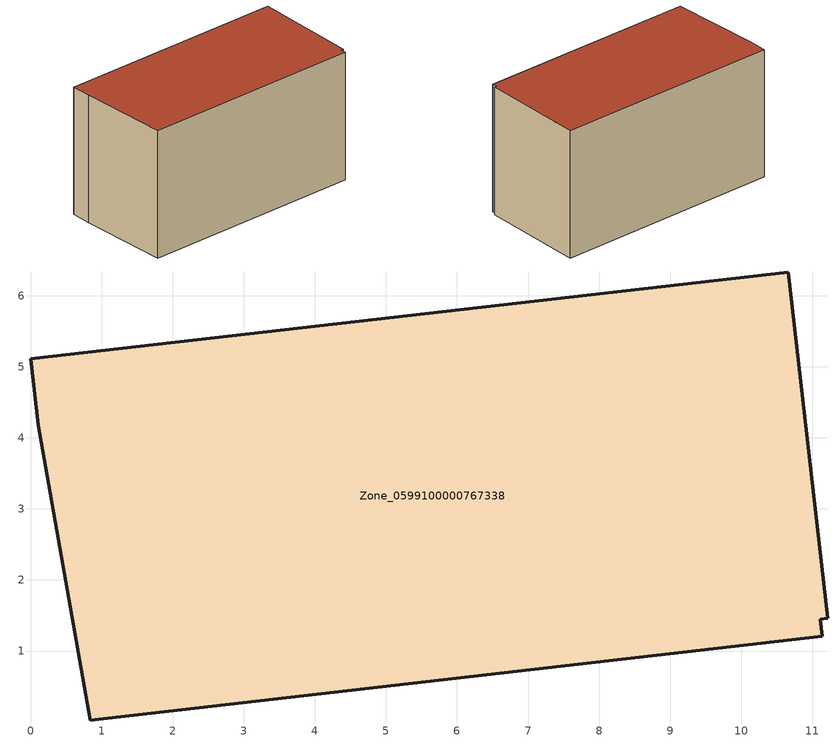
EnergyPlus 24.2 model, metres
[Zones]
Zone_0599100000767338
 floor ground (C_G): 0.11,4.18 0,5.12 10.66,6.33 11.22,1.46 11.11,1.45 11.14,1.21 0.84,0.03 z0
 wall outside (C_F): 11.14,1.21 11.11,1.45 11.22,1.46 10.66,6.33 0,5.12 0.11,4.18 0.84,0.03 11.14,1.21 z0:6.15
 roof outside (C_R): 11.22,1.46 10.66,6.33 0,5.12 0.11,4.18 0.84,0.03 11.14,1.21 11.11,1.45 z6.15
[BUILDING]
Pand.0599100000767338: North Axis=0; Terrain=City; Loads Convergence Tolerance Value=0.04; Temperature Convergence Tolerance Value=0.4; Solar Distribution=FullExterior; Maximum Number of Warmup Days=25; Minimum Number of Warmup Days=1
[Site:Location]
Rotterdam.The.Hague.AP_ZH_NLD Design_Conditions: Latitude=51.96; Longitude=4.45; Time Zone=1; Elevation=-4.5
[SITE:GROUNDTEMPERATURE:BUILDINGSURFACE]
18, 18, 18, 18, 18, 18, 18, 18, 18, 18, 18, 18
[MATERIAL] Thermal Absorptance=0.9; Solar Absorptance=0.7; Visible Absorptance=0.7
Name | Roughness | Thickness | Conductivity | Density | Specific Heat
G.TC.2006-2014 | MediumSmooth | 0.15 | 0.06 | 540 | 1210
F.TC.2006-2014 | Rough | 0.3 | 0.12 | 1920 | 840
R.TC.2006-2014 | MediumRough | 0.2 | 0.08 | 1500 | 1000
[CONSTRUCTION]
C_G: G.TC.2006-2014
C_F: F.TC.2006-2014
C_R: R.TC.2006-2014
[ZONE]
Zone_0599100000767338: Type=1; Multiplier=1; Ceiling Height=Autocalculate; Volume=Autocalculate; Floor Area=autocalculate; Part of Total Floor Area=Yes
[ZONEINFILTRATION:DESIGNFLOWRATE]
Infil_Zone_0599100000767338: Zone or ZoneList or Space or SpaceList=Zone_0599100000767338; Schedule=AlwaysOn; Design Flow Rate Calculation Method=Flow/Area; Flow Rate per Floor Area=0.0015; Constant Term Coefficient=1; Temperature Term Coefficient=0; Velocity Term Coefficient=0; Velocity Squared Term Coefficient=0
[HVACTEMPLATE:ZONE:IDEALLOADSAIRSYSTEM]
Zone_0599100000767338: Maximum Heating Supply Air Temperature=50; Minimum Cooling Supply Air Temperature=13; Maximum Heating Supply Air Humidity Ratio=0.0156; Minimum Cooling Supply Air Humidity Ratio=0.0077; Heating Limit=NoLimit; Cooling Limit=NoLimit; Dehumidification Control Type=ConstantSensibleHeatRatio; Cooling Sensible Heat Ratio=0.7; Dehumidification Setpoint=60; Humidification Control Type=None; Humidification Setpoint=30; Outdoor Air Method=None; Outdoor Air Flow Rate per Person=0.00944; Outdoor Air Flow Rate per Zone Floor Area=0; Outdoor Air Flow Rate per Zone=0; Demand Controlled Ventilation Type=None; Outdoor Air Economizer Type=NoEconomizer; Heat Recovery Type=None; Sensible Heat Recovery Effectiveness=0.7; Latent Heat Recovery Effectiveness=0.65
[ZONECONTROL:THERMOSTAT]
ThermostatControl_Zone_0599100000767338: Zone or ZoneList=Zone_0599100000767338; Control Type Schedule=DualSetpointControlType; Control 1=Thermostat_Zone_0599100000767338; Temperature Difference Between Cutout And Setpoint=0
[THERMOSTATSETPOINT:DUALSETPOINT]
Thermostat_Zone_0599100000767338: Heating Setpoint Temperature Schedule=HeatingSetpoint_Zone_0599100000767338; Cooling Setpoint Temperature Schedule=CoolingSetpoint_Zone_0599100000767338
[SCHEDULE:COMPACT]
HeatingSetpoint_Zone_0599100000767338: Through: 12/31, For: AllDays, Until: 24:00, 21
CoolingSetpoint_Zone_0599100000767338: Through: 12/31, For: AllDays, Until: 24:00, 24
DualSetpointControlType: Through: 12/31, For: AllDays, Until: 24:00, 4
AlwaysOn: Through: 12/31, For: AllDays, Until: 24:00, 1
